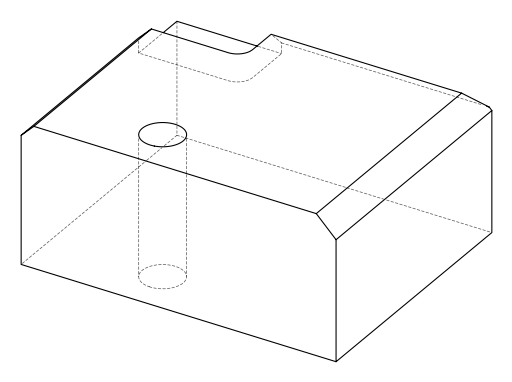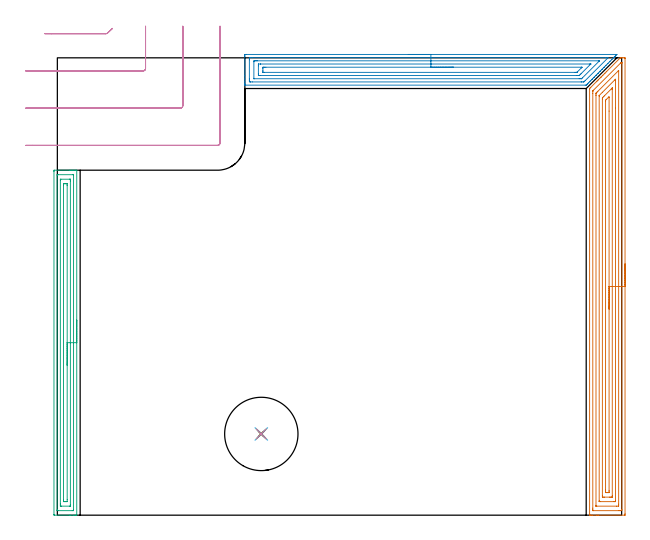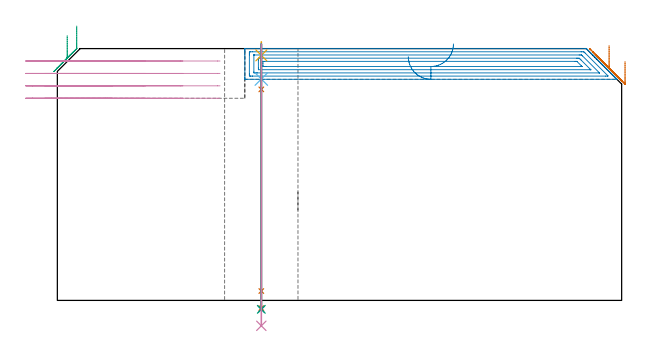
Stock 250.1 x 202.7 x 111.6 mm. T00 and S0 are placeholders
(PLAN: 10 operations, 6 tool changes, 26.7 min)
(1 AREA_MILL | FG_CHAMFER_SURFACE | UGT0205_001 | 9.72 min | 24981 mm3)
(2 AREA_MILL_1 | FG_CHAMFER_SURFACE_1 | UGT0205_001 | 6.62 min | 15057 mm3)
(3 AREA_MILL_2 | FG_CHAMFER_SURFACE_2 | UGT0205_001 | 5.11 min | 8102 mm3)
(4 MILL_CORNER_NOTCH_RECTANGULAR | CORNER_NOTCH_RECTANGULAR | UGT0201_105 | Follow Part, ap 5.5, ae 75% | 3.15 min | 89416 mm3)
(5 SPOT_DRILL | STEP1HOLE | NXT0321_9005460120000 | 0.05 min | 177 mm3)
(6 DRILL_BLIND_HOLE_INTO_CENTER | STEP1HOLE | NXT0301_061 | 0.06 min | 664 mm3)
(7 GUN_DRILL_THROUGH_HOLE | STEP1HOLE | UGT0307_005 | 0.54 min | 5343 mm3)
(8 DRILL_TO_ENLARGE_THROUGH_HOLE | STEP1HOLE | NXT0301_102 | 0.47 min | 9773 mm3)
(9 DRILL_TO_ENLARGE_THROUGH_HOLE_1 | STEP1HOLE | NXT0301_102 | 0.47 min | 0 mm3)
(10 DRILL_TO_ENLARGE_THROUGH_HOLE_2 | STEP1HOLE | UGT0301_001 | 0.5 min | 76588 mm3)
(TOOL UGT0205_001 | Chamfer Mill 20 x 3 x 45 deg. | D20 FL50 Z2)
(TOOL UGT0201_105 | End Mill 22 mm | D22 FL25 Z2)
(TOOL NXT0321_9005460120000 | NC Spot Drill, 142deg, 12mm, Carbide, Uncoated | D12 PA142 FL30 Z2)
(TOOL NXT0301_061 | Carbide Drill 9mm [860.1-0900-027A1-MM 2214] | D9 PA140 FL47 Z2)
(TOOL UGT0307_005 | Gun Drill 8.3 mm | D8.3 PA130 FL24 Z1)
(TOOL NXT0301_102 | Carbide Drill 13.5mm [860.1-1350-108A1-MM 2214] | D13.5 PA140 FL123 Z2)
(TOOL UGT0301_001 | Twist Drill 32.5 mm | D32.5 PA118 FL185 Z2)
(OP 1 AREA_MILL)
G17 G21 G94 G90
T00 M6
G54
G17 G0 G90 X251.6 Y111.35 S1061 M3
G43 Z121.6 H0
Z105.9
G94 G1 Y111.312 Z105.028 F250.
Y111.198 Z104.163
Y111.009 Z103.312
Y110.747 Z102.48
Y110.413 Z101.674
Y110.01 Z100.9
Y109.541 Z100.164
Y109.01 Z99.472
Y108.421 Z98.829
Y107.778 Z98.239
Y107.086 Z97.708
Y106.35 Z97.24
Y105.576 Z96.837
Y104.77 Z96.503
Y103.938 Z96.241
Y103.086 Z96.052
Y102.222 Z95.938
Y101.35 Z95.9
Y0.594
X251.595 Y0.097 Z95.903
X251.592 Y0.01 Z95.906
X251.5 Y0. Z95.997
X239.802 Z107.692
X239.217 Z108.28
X238.925 Z108.572
X237.17 Z110.324
X236.587 Z110.912
X236.293 Z111.206
X236.162 Z111.337
X236.03 Y0.001 Z111.462
X235.996 Y0.002 Z111.496
X235.903 Y0.01 Z111.588
X235.9 Y0.148 Z111.6
Y188.731
X235.899 Y189.095 Z111.584
X236.024 Y189.226 Z111.47
X236.26 Y189.461 Z111.238
X236.293 Y189.494 Z111.206
X236.421 Y189.623 Z111.076
X238.925 Y192.127 Z108.571
X239.276 Y192.476 Z108.224
X239.46 Y192.66 Z108.039
X239.691 Y192.892 Z107.807
X239.802 Y193.004 Z107.694
X240.241 Y193.441 Z107.259
X240.68 Y193.881 Z106.817
X240.881 Y194.081 Z106.618
X240.95 Y194.15 Z106.55
X241.557 Y194.759 Z105.939
X241.786 Y194.986 Z105.714
X242.434 Y195.636 Z105.062
X242.623 Y195.823 Z104.877
X242.664 Y195.864 Z104.836
X243.311 Y196.513 Z104.185
X243.46 Y196.66 Z104.04
X249.351 Y202.552 Z98.147
X249.452 Y202.649 Z98.047
X249.496 Y202.69 Z98.003
X250.036 Y202.7 Z97.463
X250.623 Z96.876
X251.207 Z96.288
X251.498 Z95.998
X251.591 Y202.697 Z95.905
X251.597 Y202.552 Z95.903
X251.6 Y202.352 Z95.9
Y101.35
X250.186 Z97.314
X250.185 Y2.525 Z97.315
X250.184 Y2.377 Z97.316
X250.179 Y2.015 Z97.321
X249.82 Y2.004 Z97.68
X249.452 Y2.001 Z98.048
X248.946 Y2. Z98.554
X237.542 Z109.958
X237.381 Y2.002 Z110.119
X237.355 Y2.004 Z110.145
X237.33 Y2.01 Z110.17
X237.321 Y2.016 Z110.179
X237.319 Y2.035 Z110.181
X237.315 Y2.23 Z110.185
Y2.377
X237.314 Y3.123 Z110.186
Y186.948
X237.315 Y187.692 Z110.185
X237.317 Y187.84 Z110.183
X237.321 Y188.025 Z110.179
X237.327 Y188.065 Z110.173
X237.356 Y188.099 Z110.144
X237.413 Y188.16 Z110.087
X237.573 Y188.322 Z109.927
X249.573 Y200.323 Z97.927
X249.783 Y200.523 Z97.717
X249.964 Y200.694 Z97.536
X250.119 Y200.697 Z97.381
X250.145 Y200.696 Z97.355
X250.171 Y200.69 Z97.329
X250.179 Y200.684 Z97.321
X250.181 Y200.665 Z97.319
X250.185 Y200.47 Z97.315
X250.186 Y200.323 Z97.314
Y200.202
Y101.35
X248.772 Z98.728
Y4.853
X248.769 Y4.161 Z98.731
X248.767 Y4.061 Z98.733
X248.765 Y4.019 Z98.735
X248.725 Y4.008 Z98.775
X248.575 Y4.004 Z98.925
X247.856 Y4. Z99.644
X239.083 Z108.417
X238.925 Y4.003 Z108.575
X238.768 Y4.01 Z108.732
X238.735 Y4.015 Z108.765
X238.732 Y4.042 Z108.768
X238.73 Y4.094 Z108.77
X238.729 Y4.161 Z108.771
X238.728 Y4.36 Z108.772
X238.729 Y186.056 Z108.771
X238.73 Y186.255 Z108.77
X238.736 Y186.948 Z108.764
X238.747 Y187.036 Z108.753
X238.791 Y187.084 Z108.709
X238.925 Y187.224 Z108.575
X239.229 Y187.53 Z108.271
X239.539 Y187.84 Z107.961
X248.575 Y196.876 Z98.925
X248.634 Y196.933 Z98.866
X248.751 Y197.041 Z98.749
X248.767 Y197.052 Z98.733
X248.768 Y197.046 Z98.732
X248.77 Y197.013 Z98.73
X248.771 Y196.956 Z98.729
X248.772 Y196.756 Z98.728
Y101.35
X247.357 Z100.143
Y6.291
X247.355 Y6.108 Z100.145
X247.353 Y6.043 Z100.147
X247.351 Y6.013 Z100.149
X247.333 Y6.01 Z100.167
X247.232 Y6.006 Z100.268
X246.821 Y6. Z100.679
X246.765 Z100.735
X240.624 Z106.876
X240.268 Y6.007 Z107.232
X240.179 Y6.01 Z107.321
X240.149 Y6.017 Z107.351
X240.147 Y6.045 Z107.353
X240.145 Y6.12 Z107.355
X240.143 Y6.489 Z107.357
Y185.71
X240.145 Y185.883 Z107.355
X240.148 Y185.969 Z107.352
X240.15 Y185.986 Z107.35
X240.163 Y186.005 Z107.337
X240.207 Y186.056 Z107.293
X241.557 Y187.408 Z105.943
X247.077 Y192.928 Z100.423
X247.34 Y193.189 Z100.16
X247.344 Y193.19 Z100.156
X247.35 Y193.189 Z100.15
X247.354 Y192.904 Z100.146
X247.356 Y192.645 Z100.144
X247.357 Y180.452 Z100.143
Y101.35
X245.943 Z101.557
Y8.619
X245.941 Y8.173 Z101.559
X245.939 Y8.062 Z101.561
X245.937 Y8.015 Z101.563
X245.877 Y8.01 Z101.623
X245.672 Y8.003 Z101.828
X245.066 Y8. Z102.434
X244.798 Z102.702
X242.434 Z105.066
X242.165 Y8.001 Z105.335
X241.7 Y8.007 Z105.8
X241.6 Y8.01 Z105.9
X241.564 Y8.015 Z105.936
X241.562 Y8.062 Z105.938
X241.56 Y8.173 Z105.94
X241.557 Y8.619 Z105.943
Y184.273
X241.561 Y184.719 Z105.939
X241.564 Y184.937 Z105.936
X241.665 Y185.055 Z105.835
X241.766 Y185.165 Z105.734
X242.101 Y185.503 Z105.399
X242.434 Y185.836 Z105.066
X245.516 Y188.918 Z101.984
X245.639 Y189.04 Z101.861
X245.873 Y189.269 Z101.627
X245.923 Y189.316 Z101.577
X245.936 Y189.326 Z101.564
X245.938 Y189.288 Z101.562
X245.941 Y189.177 Z101.559
X245.943 Y188.731 Z101.557
Y101.35
X244.529 Z102.971
Y10.948
X244.527 Y10.402 Z102.973
X244.524 Y10.061 Z102.976
X244.522 Y10.016 Z102.978
X244.485 Y10.01 Z103.015
X244.386 Y10.006 Z103.114
X244.189 Y10.002 Z103.311
X243.707 Y10. Z103.793
X243.311 Z104.189
X243.179 Y10.002 Z104.321
X243.074 Y10.005 Z104.426
X243.005 Y10.01 Z104.495
X242.978 Y10.018 Z104.522
X242.977 Y10.057 Z104.523
X242.973 Y10.402 Z104.527
X242.972 Y10.748 Z104.528
X242.971 Y11.294 Z104.529
X242.972 Y183.381 Z104.528
X242.974 Y183.724 Z104.526
X242.978 Y183.842 Z104.522
X242.982 Y183.923 Z104.518
X243.024 Y183.967 Z104.476
X243.311 Y184.264 Z104.189
X244.213 Y185.165 Z103.287
X244.347 Y185.288 Z103.153
X244.522 Y185.423 Z102.978
X244.527 Y185.165 Z102.973
X244.528 Y185.028 Z102.972
X244.529 Y179.09 Z102.971
Y101.35
Y100.478 Z103.009
Y99.613 Z103.123
Y98.762 Z103.312
Y97.93 Z103.574
Y97.124 Z103.908
Y96.35 Z104.311
Y95.614 Z104.78
Y94.922 Z105.311
Y94.279 Z105.9
Y93.69 Z106.543
Y93.158 Z107.235
Y92.69 Z107.971
Y92.287 Z108.745
Y91.953 Z109.551
Y91.691 Z110.383
Y91.502 Z111.235
Y91.388 Z112.099
Y91.35 Z112.971
G0 Z121.6
M5
M2
(OP 2 AREA_MILL_1)
G17 G21 G94 G90
T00 M6
G54
G17 G0 G90 X155.55 Y204.2 S1061 M3
G43 Z121.6 H0
Z108.
G94 G1 X155.588 Z107.128 F250.
X155.702 Z106.264
X155.891 Z105.412
X156.153 Z104.58
X156.487 Z103.774
X156.89 Z103.
X157.358 Z102.264
X157.89 Z101.572
X158.479 Z100.929
X159.122 Z100.34
X159.814 Z99.808
X160.55 Z99.34
X161.324 Z98.937
X162.13 Z98.603
X162.962 Z98.341
X163.814 Z98.152
X164.678 Z98.038
X165.55 Z98.
X247.752
X247.966 Y204.194 Z98.004
X247.981 Y204.192 Z98.005
X247.966 Y204.165 Z98.033
X247.605 Y203.805 Z98.395
X247.431 Y203.63 Z98.567
X247.37 Y203.569 Z98.63
X247.194 Y203.394 Z98.805
X247.135 Y203.333 Z98.864
X247.072 Y203.271 Z98.928
X246.899 Y203.099 Z99.1
X246.838 Y203.036 Z99.16
X246.774 Y202.973 Z99.226
X246.604 Y202.803 Z99.396
X246.541 Y202.74 Z99.457
X245.851 Y202.051 Z100.149
X245.651 Y201.85 Z100.347
X244.973 Y201.173 Z101.027
X244.762 Y200.96 Z101.237
X244.096 Y200.296 Z101.904
X243.872 Y200.07 Z102.126
X243.219 Y199.418 Z102.781
X242.982 Y199.18 Z103.016
X242.341 Y198.541 Z103.659
X242.303 Y198.503 Z103.697
X242.092 Y198.29 Z103.906
X241.464 Y197.664 Z104.536
X241.409 Y197.608 Z104.591
X241.202 Y197.4 Z104.796
X240.587 Y196.786 Z105.413
X240.514 Y196.714 Z105.485
X240.312 Y196.51 Z105.686
X239.709 Y195.909 Z106.291
X239.62 Y195.82 Z106.379
X239.422 Y195.62 Z106.576
X238.832 Y195.032 Z107.168
X238.726 Y194.925 Z107.273
X238.532 Y194.73 Z107.466
X237.954 Y194.154 Z108.045
X237.832 Y194.031 Z108.167
X237.642 Y193.84 Z108.356
X237.077 Y193.277 Z108.923
X236.938 Y193.137 Z109.062
X236.752 Y192.95 Z109.246
X236.199 Y192.399 Z109.8
X235.862 Y192.06 Z110.136
X235.322 Y191.522 Z110.678
X234.972 Y191.17 Z111.026
X234.851 Y191.05 Z111.148
X234.604 Y190.804 Z111.395
X234.466 Y190.667 Z111.531
X234.401 Y190.606 Z111.592
X233.957 Y190.6 Z111.6
X83.283
X83.11 Y190.603 Z111.588
X83.107 Y190.649 Z111.542
X83.1 Y191.067 Z111.133
Y191.332 Z110.868
Y192.06 Z110.135
Y193.314 Z108.883
Y194.73 Z107.465
Y203.367 Z98.831
X83.102 Y203.63 Z98.568
X83.108 Y204.192 Z98.006
X83.163 Y204.194 Z98.004
X83.73 Y204.2 Z98.
X165.55
Y202.786 Z99.414
X242.899
X243.751 Y202.782 Z99.418
X243.793 Y202.779 Z99.421
X244.078 Y202.74 Z99.46
X243.939 Y202.594 Z99.606
X243.793 Y202.444 Z99.756
X233.957 Y192.607 Z109.593
X233.68 Y192.335 Z109.865
X233.399 Y192.06 Z110.14
X233.103 Y192.02 Z110.18
X233.063 Y192.018 Z110.182
X232.215 Y192.014 Z110.186
X232.168
X86.413
X85.562 Y192.017 Z110.183
X85.518 Y192.02 Z110.18
X85.11 Y192.06 Z110.14
X85.103 Y192.474 Z109.726
X85.101 Y192.95 Z109.25
X85.1 Y193.367 Z108.833
X85.101 Y201.85 Z100.35
X85.103 Y202.264 Z99.936
X85.11 Y202.74 Z99.46
X85.478 Y202.78 Z99.42
X85.518 Y202.782 Z99.418
X86.366 Y202.786 Z99.414
X86.413
X165.55
Y201.372 Z100.828
X239.979 Y201.371 Z100.829
X240.216 Y201.369 Z100.831
X240.237 Y201.368 Z100.832
X240.253 Y201.365 Z100.835
X240.244 Y201.349 Z100.851
X240.234 Y201.336 Z100.864
X240.216 Y201.316 Z100.884
X232.74 Y193.84 Z108.36
X232.452 Y193.558 Z108.642
X232.352 Y193.464 Z108.736
X232.319 Y193.435 Z108.765
X232.271 Y193.433 Z108.767
X232.168 Y193.431 Z108.769
X231.688 Y193.429 Z108.771
X231.274 Y193.428 Z108.772
X87.307 Y193.429 Z108.771
X87.169 Y193.43 Z108.77
X87.12 Y193.433 Z108.767
X87.113 Y193.434 Z108.766
X87.109 Y193.448 Z108.752
X87.104 Y193.497 Z108.703
X87.101 Y193.634 Z108.566
Y200.96 Z101.24
X87.103 Y201.163 Z101.037
X87.11 Y201.364 Z100.836
X87.307 Y201.367 Z100.833
X87.789 Y201.37 Z100.83
X88.201 Y201.371 Z100.829
X88.682 Y201.372 Z100.828
X165.55
Y199.957 Z102.243
X235.859
X236.35 Y199.953 Z102.247
X236.39 Y199.951 Z102.249
X236.391 Y199.95 Z102.25
X236.386 Y199.941 Z102.259
X236.346 Y199.896 Z102.304
X236.283 Y199.832 Z102.368
X236.207 Y199.756 Z102.444
X232.071 Y195.62 Z106.58
X231.668 Y195.228 Z106.972
X231.274 Y194.85 Z107.35
X231.156 Y194.848 Z107.352
X230.38 Y194.843 Z107.357
X230.267
X89.876
X89.184 Y194.85 Z107.35
X89.11 Y194.853 Z107.347
X89.107 Y194.956 Z107.244
X89.103 Y195.176 Z107.024
X89.1 Y195.615 Z106.585
Y199.175 Z103.025
X89.103 Y199.623 Z102.577
X89.107 Y199.844 Z102.356
X89.11 Y199.948 Z102.252
X89.215 Y199.95 Z102.25
X89.989 Y199.957 Z102.243
X90.103
X165.55
Y198.543 Z103.657
X232.168
X232.423 Y198.541 Z103.659
X232.495 Y198.539 Z103.661
X232.523 Y198.537 Z103.663
X232.468 Y198.476 Z103.724
X232.351 Y198.352 Z103.848
X232.291 Y198.29 Z103.91
X232.23 Y198.228 Z103.972
X230.38 Y196.379 Z105.821
X230.29 Y196.296 Z105.904
X230.255 Y196.265 Z105.935
X230.219 Y196.263 Z105.937
X230.06 Y196.26 Z105.94
X229.74 Y196.257 Z105.943
X229.486
X91.778
X91.136 Y196.259 Z105.941
X91.115 Y196.262 Z105.938
X91.11 Y196.263 Z105.937
X91.103 Y196.291 Z105.909
X91.101 Y196.51 Z105.69
X91.1 Y197.185 Z105.015
Y198.074 Z104.126
X91.103 Y198.29 Z103.91
X91.107 Y198.458 Z103.742
X91.11 Y198.536 Z103.664
X91.269 Y198.539 Z103.661
X91.525 Y198.542 Z103.658
X91.778 Y198.543 Z103.657
X92.418
X165.55
X166.422 Z103.695
X167.286 Z103.809
X168.138 Z103.998
X168.97 Z104.26
X169.776 Z104.594
X170.55 Z104.997
X171.286 Z105.465
X171.978 Z105.996
X172.621 Z106.586
X173.21 Z107.229
X173.742 Z107.921
X174.21 Z108.657
X174.613 Z109.431
X174.947 Z110.237
X175.209 Z111.069
X175.398 Z111.92
X175.512 Z112.785
X175.55 Z113.657
G0 Z121.6
M5
M2
(OP 3 AREA_MILL_2)
G17 G21 G94 G90
T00 M6
G54
G17 G0 G90 X8.6 Y86.45 S1061 M3
G43 Z121.6 H0
G94 G1 Y86.412 Z120.728 F250.
Y86.298 Z119.863
Y86.109 Z119.012
Y85.847 Z118.18
Y85.513 Z117.374
Y85.11 Z116.6
Y84.642 Z115.864
Y84.11 Z115.172
Y83.521 Z114.529
Y82.878 Z113.939
Y82.186 Z113.408
Y81.45 Z112.94
Y80.676 Z112.537
Y79.87 Z112.203
Y79.038 Z111.941
Y78.187 Z111.752
Y77.322 Z111.638
Y76.45 Z111.6
Y0.157
X8.597 Y0.01 Z111.588
X8.551 Y0.007 Z111.542
X8.182 Y0. Z111.181
X7.745 Z110.744
X7.116 Z110.111
X5.91 Z108.907
X5.333 Z108.327
X-1.197 Y0.001 Z101.801
X-1.492 Y0.01 Z101.506
X-1.499 Y0.303 Z101.499
Y0.324
X-1.5 Y152.297 Z101.5
X-1.497 Y152.599 Z101.502
X-1.492 Y152.89 Z101.506
X-1.196 Y152.9 Z101.801
X5.333 Z108.327
X5.91 Z108.907
X6.225 Z109.221
X6.802 Z109.798
X7.116 Z110.111
X7.745 Z110.744
X8.182 Z111.182
X8.551 Y152.893 Z111.542
X8.597 Y152.89 Z111.588
X8.6 Y152.742 Z111.6
Y76.45
X7.186 Z110.186
X7.185 Y2.249 Z110.185
X7.182 Y2.11 Z110.182
X7.179 Y2.023 Z110.179
X7.162 Y2.01 Z110.162
X7.116 Y2.007 Z110.116
X6.612 Y2.001 Z109.612
X0.371 Z103.371
X-0.016 Y2.007 Z102.984
X-0.069 Y2.01 Z102.931
X-0.079 Y2.017 Z102.921
X-0.082 Y2.086 Z102.918
X-0.085 Y2.179 Z102.915
X-0.086 Y2.458 Z102.914
X-0.085 Y150.652 Z102.915
X-0.082 Y150.791 Z102.918
X-0.079 Y150.878 Z102.921
X-0.062 Y150.89 Z102.938
X-0.016 Y150.893 Z102.984
X0.488 Y150.899 Z103.488
X6.729 Z109.729
X7.116 Y150.893 Z110.116
X7.169 Y150.89 Z110.169
X7.179 Y150.882 Z110.179
X7.182 Y150.814 Z110.182
X7.185 Y150.721 Z110.185
X7.186 Y150.582 Z110.186
Y150.512
Y76.45
X5.772 Z108.772
X5.771 Y4.626 Z108.771
X5.77 Y4.173 Z108.77
X5.767 Y4.064 Z108.767
X5.765 Y4.018 Z108.765
X5.678 Y4.01 Z108.678
X5.504 Y4.002 Z108.504
X1.767 Y4. Z104.767
X1.594 Z104.594
X1.479 Y4.002 Z104.479
X1.388 Y4.006 Z104.388
X1.335 Y4.011 Z104.335
X1.333 Y4.028 Z104.333
X1.331 Y4.173 Z104.331
X1.329 Y4.611 Z104.329
Y5.065
Y148.274
X1.33 Y148.727 Z104.33
X1.333 Y148.837 Z104.333
X1.335 Y148.882 Z104.335
X1.422 Y148.89 Z104.422
X1.596 Y148.898 Z104.596
X5.333 Y148.9 Z108.333
X5.506 Z108.506
X5.621 Y148.898 Z108.621
X5.712 Y148.894 Z108.712
X5.765 Y148.889 Z108.765
X5.767 Y148.872 Z108.767
X5.769 Y148.727 Z108.769
X5.771 Y148.289 Z108.771
X5.772 Y147.835 Z108.772
Y76.45
X4.357 Z107.357
Y6.85
X4.351 Y6.048 Z107.351
X4.341 Y6.01 Z107.341
X4.293 Y6.006 Z107.293
X4.187 Y6.002 Z107.187
X3.974 Y6.001 Z106.974
X3.55 Y6. Z106.55
X3.106 Z106.106
X2.906 Y6.002 Z105.906
X2.806 Y6.005 Z105.806
X2.758 Y6.01 Z105.758
X2.749 Y6.018 Z105.749
X2.747 Y6.035 Z105.747
X2.743 Y6.765 Z105.743
Y6.85
Y146.05
X2.749 Y146.853 Z105.749
X2.759 Y146.89 Z105.759
X2.808 Y146.894 Z105.808
X2.913 Y146.898 Z105.913
X3.126 Y146.899 Z106.126
X3.55 Y146.9 Z106.55
X3.994 Z106.994
X4.194 Y146.898 Z107.194
X4.294 Y146.895 Z107.294
X4.342 Y146.89 Z107.342
X4.351 Y146.882 Z107.351
X4.353 Y146.865 Z107.353
X4.357 Y146.135 Z107.357
Y146.05
Y76.45
Y75.578 Z107.395
Y74.714 Z107.509
Y73.862 Z107.698
Y73.03 Z107.96
Y72.224 Z108.294
Y71.45 Z108.697
Y70.714 Z109.166
Y70.022 Z109.697
Y69.379 Z110.286
Y68.79 Z110.929
Y68.259 Z111.622
Y67.79 Z112.357
Y67.387 Z113.131
Y67.053 Z113.937
Y66.791 Z114.769
Y66.602 Z115.621
Y66.488 Z116.486
Y66.45 Z117.357
G0 Z121.6
M5
M2
(OP 4 MILL_CORNER_NOTCH_RECTANGULAR)
G17 G21 G94 G90
T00 M6
G54
G17 G0 G90 X-5.551 Y213.4 S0 M3
G43 Z121.6 H0
Z106.1
G94 G1 X-2.551 F250.
X21.511 F500.
G3 X22.261 Y213.7 R1.1
G1 X24.443 Y215.759 F250.
G0 Z121.6
X-14. Y196.9
Z106.1
G1 X-11.
X38.004 F500.
G3 X39.1 Y197.996 R1.1
G1 Y213.7
Y216.7 F250.
G0 Z121.6
X-14. Y180.4
Z106.1
G1 X-11.
X54.504 F500.
G3 X55.6 Y181.496 R1.1
G1 Y213.7
Y216.7 F250.
G0 Z121.6
X-14. Y163.9
Z106.1
G1 X-11.
X71.004 F500.
G3 X72.1 Y164.996 R1.1
G1 Y213.7
Y216.7 F250.
G0 Z121.6
X-5.551 Y213.4
Z100.6
G1 X-2.551
X21.511 F500.
G3 X22.261 Y213.7 R1.1
G1 X24.443 Y215.759 F250.
G0 Z121.6
X-14. Y196.9
Z100.6
G1 X-11.
X38.005 F500.
G3 X39.1 Y197.995 R1.1
G1 Y213.7
Y216.7 F250.
G0 Z121.6
X-14. Y180.4
Z100.6
G1 X-11.
X54.504 F500.
G3 X55.6 Y181.496 R1.1
G1 Y213.7
Y216.7 F250.
G0 Z121.6
X-14. Y163.9
Z100.6
G1 X-11.
X71.004 F500.
G3 X72.1 Y164.996 R1.1
G1 Y213.7
Y216.7 F250.
G0 Z121.6
X-5.551 Y213.4
Z95.1
G1 X-2.551
X21.511 F500.
G3 X22.261 Y213.7 R1.1
G1 X24.443 Y215.759 F250.
G0 Z121.6
X-14. Y196.9
Z95.1
G1 X-11.
X38.004 F500.
G3 X39.1 Y197.996 R1.1
G1 Y213.7
Y216.7 F250.
G0 Z121.6
X-14. Y180.4
Z95.1
G1 X-11.
X54.504 F500.
G3 X55.6 Y181.496 R1.1
G1 Y213.7
Y216.7 F250.
G0 Z121.6
X-14. Y163.9
Z95.1
G1 X-11.
X71.004 F500.
G3 X72.1 Y164.996 R1.1
G1 Y213.7
Y216.7 F250.
G0 Z121.6
X-5.551 Y213.4
Z89.6
G1 X-2.551
X21.511 F500.
G3 X22.261 Y213.7 R1.1
G1 X24.443 Y215.759 F250.
G0 Z121.6
X-14. Y196.9
Z89.6
G1 X-11.
X38.004 F500.
G3 X39.1 Y197.996 R1.1
G1 Y213.7
Y216.7 F250.
G0 Z121.6
X-14. Y180.4
Z89.6
G1 X-11.
X54.504 F500.
G3 X55.6 Y181.496 R1.1
G1 Y213.7
Y216.7 F250.
G0 Z121.6
X-14. Y163.9
Z89.6
G1 X-11.
X71.004 F500.
G3 X72.1 Y164.996 R1.1
G1 Y213.7
Y216.7 F250.
G0 Z121.6
M5
M2
(OP 5 SPOT_DRILL)
G17 G21 G94 G90
T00 M6
G54
G17 G0 G90 X90.4 Y36. S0 M3
G43 Z121.6 H0
G94 G81 G98 Z108.6 F250. R114.6
G80
M5
M2
(OP 6 DRILL_BLIND_HOLE_INTO_CENTER)
G17 G21 G94 G90
T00 M6
G54
G17 G0 G90 X90.4 Y36. S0 M3
G43 Z121.6 H1
G94 G81 G98 Z98.1 F250. R113.6
G80
M5
M2
(OP 7 GUN_DRILL_THROUGH_HOLE)
G17 G21 G94 G90
T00 M6
G54
G17 G0 G90 X90.4 Y36. M8
G43 Z121.6 H0
Z108.104
S716 M3
G94 G1 Z93.525 F125. M26
G4 X.084
Z4.15 F250.
G4 X.084
Z-3.435 F125.
G4 X.084
M5
M9
G0 Z108.104
Z121.6
M2
(OP 8 DRILL_TO_ENLARGE_THROUGH_HOLE)
G17 G21 G94 G90
T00 M6
G54
G17 G0 G90 X90.4 Y36. S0 M3
G43 Z121.6 H1
G94 G73 G98 Z-3.957 F250. Q12.84 R113.6
G80
M5
M2
(OP 9 DRILL_TO_ENLARGE_THROUGH_HOLE_1)
G17 G21 G94 G90
T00 M6
G54
G17 G0 G90 X90.4 Y36. S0 M3
G43 Z121.6 H1
G94 G73 G98 Z-3.957 F250. Q12.84 R113.6
G80
M5
M2
(OP 10 DRILL_TO_ENLARGE_THROUGH_HOLE_2)
G17 G21 G94 G90
T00 M6
G54
G17 G0 G90 X90.4 Y36. S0 M3
G43 Z121.6 H0
G94 G73 G98 Z-11.264 F250. Q30.716 R113.6
G80
M5
M2
